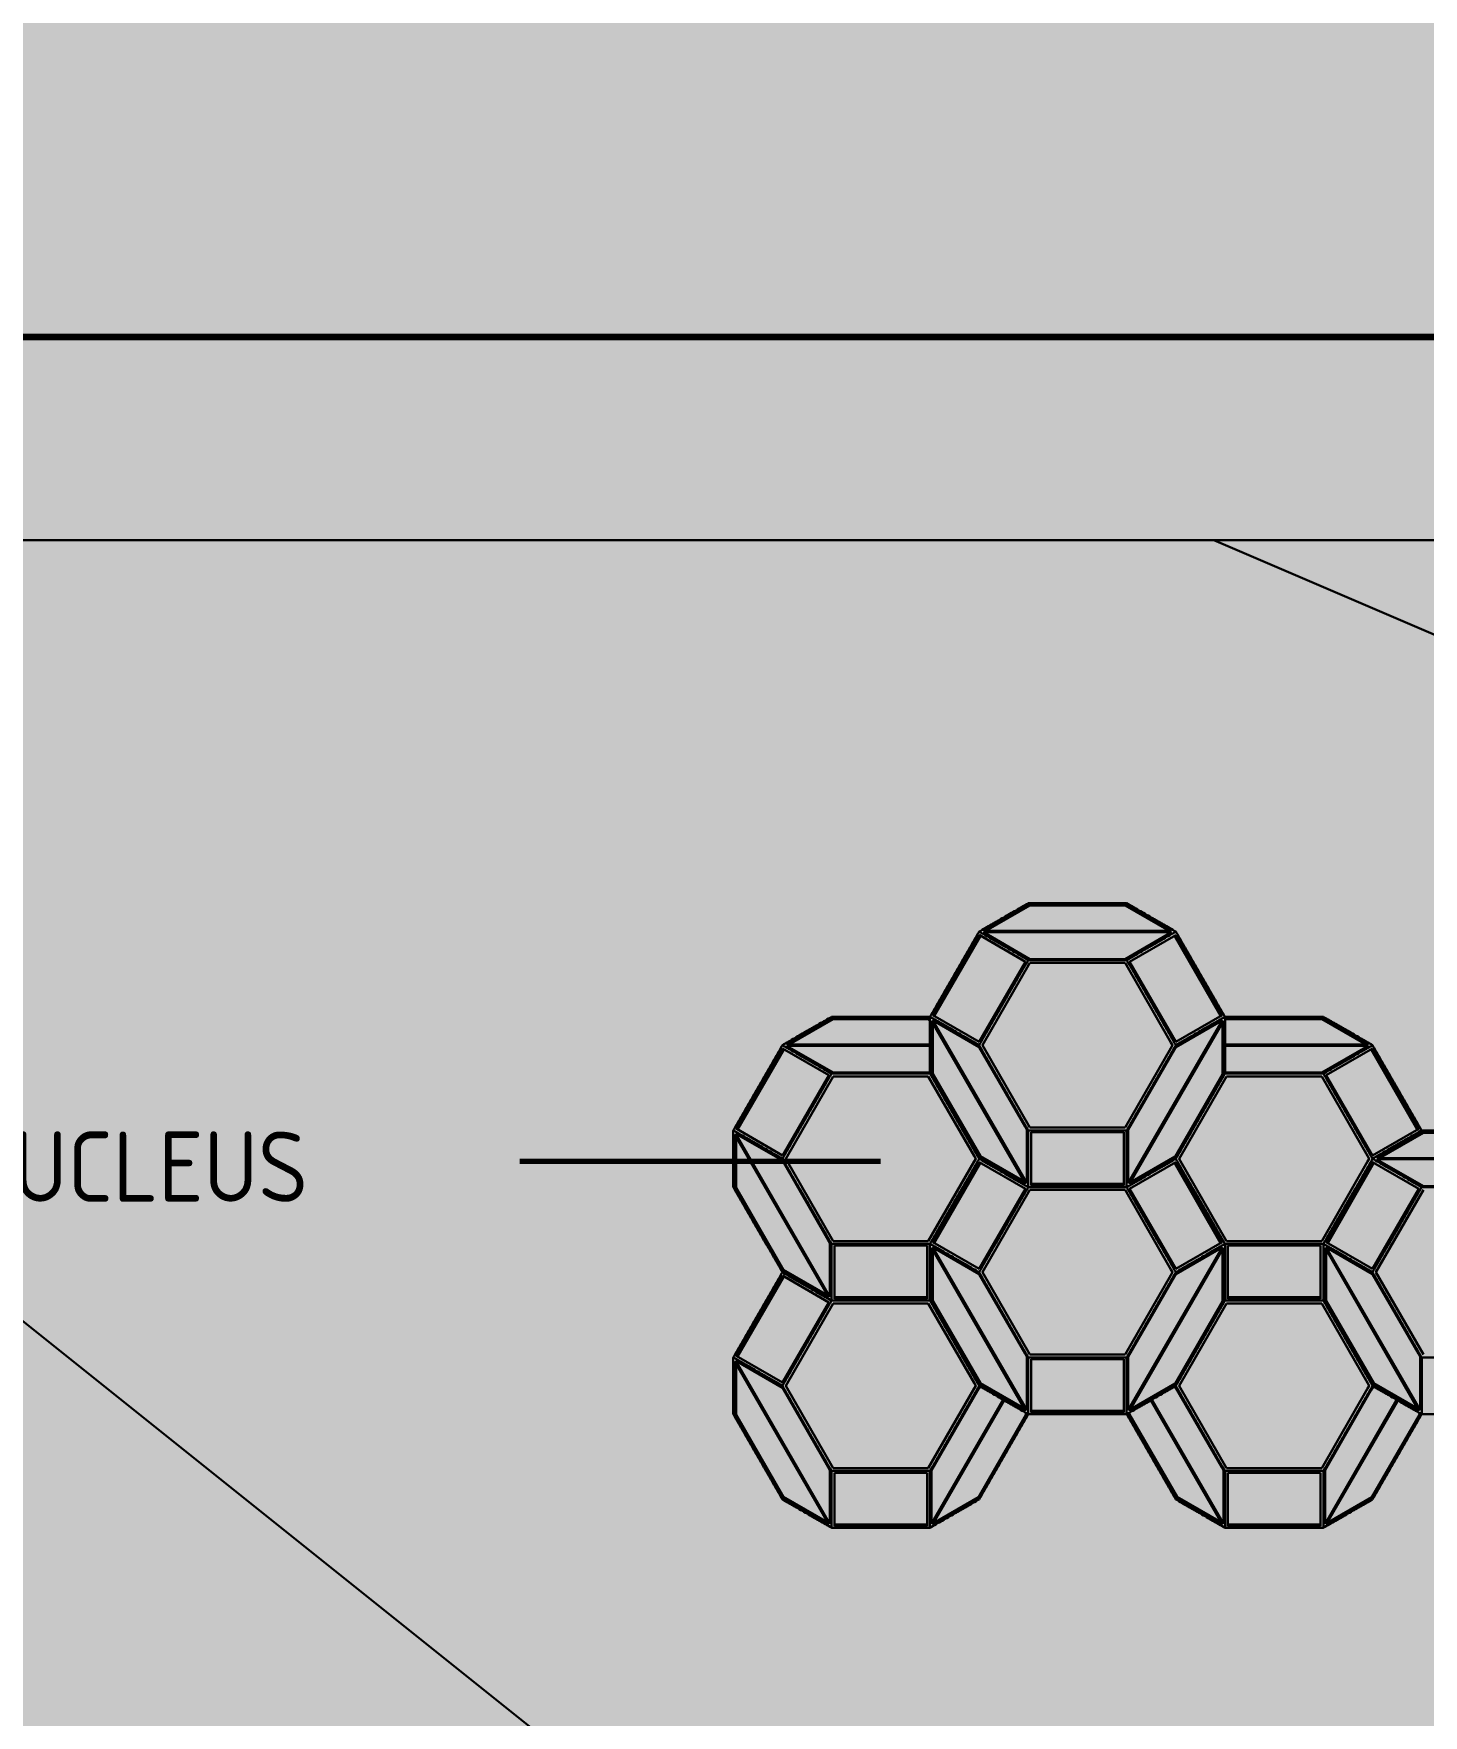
# Model space of a CAD drawing. Header units: millimetres. Extents: x 401 to 30661, y 2016 to 22119.
# Drawn here: x 15682 to 16375, y 14429 to 15267 of the extents above; entities that cross this region are included whole.
import ezdxf

# ---------------------------------------------------------------- set-up
doc = ezdxf.new("R2010")
doc.units = ezdxf.units.MM
for name, color, linetype, lineweight, true_color in [('2ND', 201, 'Continuous', 35, 0x39ffb0), ('4TH DETAILS', 125, 'Continuous', 15, 0x39ffb0), ('TEXTS', 210, 'Continuous', 25, 0xe0f9ff)]:
    doc.layers.add(name, color=color, linetype=linetype, lineweight=lineweight, true_color=true_color)
doc.layers.add('BACKGROUND', color=7, linetype='Continuous', true_color=0x000000)
for name, color, linetype, lineweight, true_color, transparency in [('GLOW-CYAN', 7, 'Continuous', 100, 0x7debff, 0.8), ('GLOW-EMERALD', 7, 'Continuous', 70, 0x39ffb0, 0.8), ('GLOW-EMERALD-2', 7, 'Continuous', 30, 0x39ffb0, 0.8)]:
    doc.layers.add(name, color=color, linetype=linetype, lineweight=lineweight, true_color=true_color, transparency=transparency)
doc.layers.add('LAYOUT', color=83, linetype='Continuous', lineweight=50, true_color=0x7debff, plot=False)
doc.styles.get("Standard").update_dxf_attribs({"font": 'arial.ttf'})

msp = doc.modelspace()

# ---------------------------------------------------------------- hatches: boundary and pattern name
at = {"layer": 'BACKGROUND'}
h = msp.add_hatch(color=256, dxfattribs=at)
h.dxf.hatch_style = 1
h.paths.add_polyline_path([(400.723, 2015.745), (30660.634, 2015.745), (30660.634, 22119.328), (400.723, 22119.328)])

# ---------------------------------------------------------------- linework, layer by layer
at = {"layer": '2ND'}
msp.add_line((16104.164, 14705.042), (15924.594, 14705.042), dxfattribs=at)
at = {"layer": '4TH DETAILS', "linetype": 'Continuous'}
for p, q in [((16155.503, 14819.949), (16178.64, 14833.307)), ((16178.64, 14832.6), (16156.728, 14819.949)), ((16178.64, 14832.6), (16178.64, 14833.307)), ((16178.64, 14833.307), (16180.27, 14833.307)), ((16226.001, 14832.6), (16178.64, 14832.6)), ((16180.27, 14833.307), (16226.001, 14833.307)), ((16226.001, 14832.6), (16226.001, 14833.307)), ((16226.001, 14833.307), (16248.867, 14820.105)), ((16247.914, 14819.949), (16226.001, 14832.6)), ((16130.292, 14778.049), (16153.331, 14817.954)), ((16154.048, 14817.54), (16131.009, 14777.635)), ((16153.331, 14817.954), (16176.37, 14804.653)), ((16155.775, 14819.165), (16155.466, 14819.343)), ((16249.175, 14819.343), (16155.466, 14819.343)), ((16155.503, 14819.949), (16249.138, 14819.949)), ((16178.64, 14805.963), (16155.775, 14819.165)), ((16249.175, 14819.343), (16226.001, 14805.963)), ((16228.249, 14804.64), (16251.288, 14817.942)), ((16248.867, 14820.105), (16249.138, 14819.949)), ((16273.611, 14777.622), (16250.571, 14817.528)), ((16251.288, 14817.942), (16251.311, 14817.903)), ((16251.311, 14817.903), (16274.328, 14778.036)), ((16176.37, 14804.653), (16153.331, 14764.747)), ((16154.96, 14763.067), (16178.641, 14804.082)), ((16224.372, 14805.963), (16178.64, 14805.963)), ((16178.641, 14804.082), (16180.27, 14804.082)), ((16180.27, 14804.082), (16226.001, 14804.082)), ((16226.001, 14805.963), (16224.372, 14805.963)), ((16226.001, 14804.082), (16248.867, 14764.478)), ((16251.288, 14764.734), (16228.249, 14804.64)), ((16057.524, 14763.38), (16080.661, 14776.738)), ((16080.661, 14776.031), (16058.748, 14763.38)), ((16080.661, 14776.031), (16080.661, 14776.738)), ((16080.661, 14776.738), (16082.29, 14776.738)), ((16128.022, 14776.031), (16080.661, 14776.031)), ((16082.29, 14776.738), (16128.022, 14776.738)), ((16128.022, 14776.031), (16128.022, 14776.738)), ((16128.022, 14776.738), (16128.836, 14776.268)), ((16128.836, 14775.561), (16128.022, 14776.031)), ((16129.651, 14748.454), (16129.651, 14775.171)), ((16176.468, 14694.08), (16129.651, 14775.171)), ((16130.131, 14775.52), (16130.465, 14775.328)), ((16130.131, 14775.52), (16177.011, 14694.321)), ((16130.263, 14748.808), (16130.263, 14774.11)), ((16153.331, 14764.747), (16130.292, 14778.049)), ((16130.465, 14775.328), (16153.331, 14762.126)), ((16227.63, 14694.347), (16274.488, 14775.508)), ((16274.991, 14775.171), (16228.173, 14694.08)), ((16274.328, 14778.036), (16251.311, 14764.747)), ((16251.311, 14762.126), (16274.488, 14775.508)), ((16274.623, 14748.666), (16274.623, 14774.534)), ((16274.991, 14775.171), (16274.991, 14774.857)), ((16274.991, 14774.857), (16274.991, 14748.454)), ((16275.805, 14776.268), (16276.62, 14776.738)), ((16276.62, 14776.031), (16275.805, 14775.561)), ((16276.62, 14776.031), (16276.62, 14776.738)), ((16276.62, 14776.738), (16278.249, 14776.738)), ((16323.981, 14776.031), (16276.62, 14776.031)), ((16278.249, 14776.738), (16323.981, 14776.738)), ((16323.981, 14776.031), (16323.981, 14776.738)), ((16323.981, 14776.738), (16346.846, 14763.537)), ((16345.893, 14763.38), (16323.981, 14776.031)), ((16057.795, 14762.596), (16057.487, 14762.774)), ((16128.836, 14762.774), (16057.487, 14762.774)), ((16057.524, 14763.38), (16128.836, 14763.38)), ((16080.661, 14749.395), (16057.795, 14762.596)), ((16153.331, 14762.126), (16176.197, 14722.521)), ((16178.641, 14722.051), (16154.96, 14763.067)), ((16248.867, 14764.478), (16249.681, 14763.067)), ((16249.681, 14763.067), (16248.867, 14761.656)), ((16250.496, 14760.715), (16251.311, 14762.126)), ((16251.311, 14764.747), (16251.288, 14764.734)), ((16275.805, 14763.38), (16347.118, 14763.38)), ((16347.155, 14762.774), (16275.805, 14762.774)), ((16347.155, 14762.774), (16323.981, 14749.395)), ((16346.846, 14763.537), (16347.118, 14763.38)), ((16032.312, 14721.48), (16055.351, 14761.386)), ((16056.069, 14760.972), (16033.029, 14721.066)), ((16055.351, 14761.386), (16078.391, 14748.084)), ((16248.867, 14761.656), (16226.001, 14722.051)), ((16227.63, 14721.11), (16250.496, 14760.715)), ((16326.228, 14748.071), (16349.268, 14761.373)), ((16371.59, 14721.054), (16348.551, 14760.959)), ((16349.268, 14761.373), (16349.29, 14761.334)), ((16349.29, 14761.334), (16372.307, 14721.468)), ((16078.391, 14748.084), (16055.351, 14708.179)), ((16056.981, 14706.498), (16080.661, 14747.513)), ((16126.392, 14749.395), (16080.661, 14749.395)), ((16080.661, 14747.513), (16082.29, 14747.513)), ((16082.29, 14747.513), (16128.021, 14747.513)), ((16128.022, 14749.395), (16126.392, 14749.395)), ((16128.021, 14747.513), (16150.887, 14707.909)), ((16128.836, 14749.865), (16128.022, 14749.395)), ((16130.263, 14748.808), (16129.651, 14748.454)), ((16153.331, 14707.439), (16129.651, 14748.454)), ((16153.943, 14707.792), (16130.263, 14748.808)), ((16250.943, 14707.651), (16274.623, 14748.666)), ((16274.991, 14748.454), (16252.125, 14708.849)), ((16252.94, 14706.498), (16276.62, 14747.513)), ((16274.623, 14748.666), (16274.991, 14748.454)), ((16276.62, 14749.395), (16275.805, 14749.865)), ((16322.352, 14749.395), (16276.62, 14749.395)), ((16276.62, 14747.513), (16278.249, 14747.513)), ((16278.249, 14747.513), (16323.981, 14747.513)), ((16323.981, 14749.395), (16322.352, 14749.395)), ((16323.981, 14747.513), (16346.846, 14707.909)), ((16349.268, 14708.166), (16326.228, 14748.071)), ((16055.351, 14708.179), (16032.312, 14721.48)), ((16176.197, 14722.521), (16177.011, 14721.11)), ((16177.011, 14721.11), (16177.011, 14720.17)), ((16177.011, 14720.17), (16177.011, 14694.321)), ((16180.27, 14722.051), (16178.641, 14722.051)), ((16226.001, 14722.051), (16180.27, 14722.051)), ((16227.63, 14694.707), (16227.63, 14721.11)), ((16372.307, 14721.468), (16349.29, 14708.179)), ((16351.462, 14706.812), (16374.6, 14720.17)), ((16374.6, 14719.463), (16374.6, 14720.17)), ((16374.6, 14720.17), (16376.229, 14720.17)), ((16031.671, 14691.886), (16031.671, 14718.602)), ((16078.489, 14637.512), (16031.671, 14718.602)), ((16032.151, 14718.952), (16032.486, 14718.759)), ((16032.151, 14718.952), (16079.032, 14637.753)), ((16032.283, 14692.239), (16032.283, 14717.542)), ((16032.486, 14718.759), (16055.351, 14705.557)), ((16179.281, 14719.8), (16225.36, 14719.8)), ((16179.281, 14693.196), (16179.281, 14719.8)), ((16225.36, 14719.8), (16225.36, 14693.196)), ((16374.6, 14719.463), (16352.687, 14706.812)), ((16421.96, 14719.463), (16374.6, 14719.463)), ((16055.351, 14705.557), (16078.217, 14665.953)), ((16080.661, 14665.483), (16056.981, 14706.498)), ((16150.887, 14705.087), (16128.021, 14665.483)), ((16130.292, 14664.912), (16153.331, 14704.817)), ((16154.048, 14704.403), (16131.009, 14664.498)), ((16150.887, 14707.909), (16151.702, 14706.498)), ((16151.702, 14706.498), (16150.887, 14705.087)), ((16153.943, 14707.792), (16153.331, 14707.439)), ((16154.146, 14706.968), (16153.331, 14707.439)), ((16153.331, 14704.817), (16176.37, 14691.516)), ((16175.856, 14695.141), (16153.943, 14707.792)), ((16176.468, 14694.08), (16154.146, 14706.968)), ((16251.311, 14707.439), (16228.173, 14694.08)), ((16228.249, 14691.503), (16251.288, 14704.805)), ((16228.541, 14694.717), (16250.943, 14707.651)), ((16273.611, 14664.485), (16250.571, 14704.39)), ((16250.943, 14707.651), (16251.311, 14707.439)), ((16251.288, 14704.805), (16251.311, 14704.766)), ((16252.125, 14708.849), (16251.311, 14707.439)), ((16251.311, 14704.766), (16274.328, 14664.899)), ((16276.62, 14665.483), (16252.94, 14706.498)), ((16346.846, 14705.087), (16323.981, 14665.483)), ((16326.251, 14664.912), (16349.29, 14704.817)), ((16350.007, 14704.403), (16326.968, 14664.498)), ((16346.846, 14707.909), (16347.661, 14706.498)), ((16347.661, 14706.498), (16346.846, 14705.087)), ((16349.29, 14708.179), (16349.268, 14708.166)), ((16349.29, 14704.817), (16372.33, 14691.516)), ((16351.734, 14706.028), (16351.426, 14706.206)), ((16445.134, 14706.206), (16351.426, 14706.206)), ((16351.462, 14706.812), (16445.098, 14706.812)), ((16374.6, 14692.826), (16351.734, 14706.028)), ((16032.283, 14692.239), (16031.671, 14691.886)), ((16055.351, 14650.87), (16031.671, 14691.886)), ((16055.964, 14651.224), (16032.283, 14692.239)), ((16176.37, 14691.516), (16153.331, 14651.61)), ((16154.96, 14649.929), (16178.641, 14690.945)), ((16178.641, 14690.945), (16180.27, 14690.945)), ((16179.281, 14694.024), (16225.36, 14694.024)), ((16225.36, 14693.196), (16179.281, 14693.196)), ((16180.27, 14690.945), (16226.001, 14690.945)), ((16226.001, 14690.945), (16248.867, 14651.34)), ((16227.63, 14694.347), (16227.63, 14694.707)), ((16251.288, 14651.597), (16228.249, 14691.503)), ((16372.33, 14691.516), (16349.29, 14651.61)), ((16350.919, 14649.929), (16374.6, 14690.945)), ((16420.331, 14692.826), (16374.6, 14692.826)), ((16078.217, 14665.953), (16079.032, 14664.542)), ((16079.032, 14664.542), (16079.032, 14663.601)), ((16079.032, 14663.601), (16079.032, 14637.753)), ((16082.29, 14665.483), (16080.661, 14665.483)), ((16081.302, 14663.231), (16127.381, 14663.231)), ((16081.302, 14636.628), (16081.302, 14663.231)), ((16128.021, 14665.483), (16082.29, 14665.483)), ((16127.381, 14663.231), (16127.381, 14636.628)), ((16129.651, 14635.317), (16129.651, 14662.034)), ((16176.468, 14580.943), (16129.651, 14662.034)), ((16130.131, 14662.383), (16130.465, 14662.19)), ((16130.131, 14662.383), (16177.011, 14581.184)), ((16153.331, 14651.61), (16130.292, 14664.912)), ((16130.465, 14662.19), (16153.331, 14648.989)), ((16227.63, 14581.21), (16274.488, 14662.371)), ((16274.991, 14662.034), (16228.173, 14580.943)), ((16274.328, 14664.899), (16251.311, 14651.61)), ((16251.311, 14648.989), (16274.488, 14662.371)), ((16274.991, 14662.034), (16274.991, 14661.72)), ((16274.991, 14661.72), (16274.991, 14635.317)), ((16278.249, 14665.483), (16276.62, 14665.483)), ((16277.261, 14663.231), (16323.34, 14663.231)), ((16277.261, 14636.628), (16277.261, 14663.231)), ((16323.981, 14665.483), (16278.249, 14665.483)), ((16323.34, 14663.231), (16323.34, 14636.628)), ((16325.61, 14635.317), (16325.61, 14662.034)), ((16372.427, 14580.943), (16325.61, 14662.034)), ((16326.09, 14662.383), (16326.424, 14662.19)), ((16326.09, 14662.383), (16372.97, 14581.184)), ((16349.29, 14651.61), (16326.251, 14664.912)), ((16326.424, 14662.19), (16349.29, 14648.989)), ((16130.263, 14635.671), (16130.263, 14660.973)), ((16274.623, 14635.529), (16274.623, 14661.397)), ((16326.222, 14635.671), (16326.222, 14660.973)), ((16032.312, 14608.343), (16055.351, 14648.249)), ((16056.069, 14647.835), (16033.029, 14607.929)), ((16055.964, 14651.224), (16055.351, 14650.87)), ((16056.166, 14650.4), (16055.351, 14650.87)), ((16055.351, 14648.249), (16078.391, 14634.947)), ((16077.876, 14638.572), (16055.964, 14651.224)), ((16078.489, 14637.512), (16056.166, 14650.4)), ((16153.331, 14648.989), (16176.197, 14609.384)), ((16178.641, 14608.914), (16154.96, 14649.929)), ((16248.867, 14648.518), (16226.001, 14608.914)), ((16227.63, 14607.973), (16250.496, 14647.578)), ((16248.867, 14651.34), (16249.681, 14649.929)), ((16249.681, 14649.929), (16248.867, 14648.518)), ((16250.496, 14647.578), (16251.311, 14648.989)), ((16251.311, 14651.61), (16251.288, 14651.597)), ((16349.29, 14648.989), (16372.156, 14609.384)), ((16374.6, 14608.914), (16350.919, 14649.929)), ((16081.302, 14637.456), (16127.381, 14637.456)), ((16127.381, 14636.628), (16081.302, 14636.628)), ((16277.261, 14637.456), (16323.34, 14637.456)), ((16323.34, 14636.628), (16277.261, 14636.628)), ((16078.391, 14634.947), (16055.351, 14595.042)), ((16056.981, 14593.361), (16080.661, 14634.376)), ((16080.661, 14634.376), (16082.29, 14634.376)), ((16082.29, 14634.376), (16128.021, 14634.376)), ((16128.021, 14634.376), (16150.887, 14594.772)), ((16130.263, 14635.671), (16129.651, 14635.317)), ((16153.331, 14594.301), (16129.651, 14635.317)), ((16153.943, 14594.655), (16130.263, 14635.671)), ((16250.943, 14594.514), (16274.623, 14635.529)), ((16274.991, 14635.317), (16252.125, 14595.712)), ((16252.94, 14593.361), (16276.62, 14634.376)), ((16274.623, 14635.529), (16274.991, 14635.317)), ((16276.62, 14634.376), (16278.249, 14634.376)), ((16278.249, 14634.376), (16323.981, 14634.376)), ((16323.981, 14634.376), (16346.846, 14594.772)), ((16326.222, 14635.671), (16325.61, 14635.317)), ((16349.29, 14594.301), (16325.61, 14635.317)), ((16349.903, 14594.655), (16326.222, 14635.671)), ((16031.671, 14578.748), (16031.671, 14605.465)), ((16078.489, 14524.375), (16031.671, 14605.465)), ((16032.151, 14605.815), (16032.486, 14605.622)), ((16032.151, 14605.815), (16079.032, 14524.616)), ((16032.283, 14579.102), (16032.283, 14604.404)), ((16055.351, 14595.042), (16032.312, 14608.343)), ((16032.486, 14605.622), (16055.351, 14592.42)), ((16176.197, 14609.384), (16177.011, 14607.973)), ((16177.011, 14607.973), (16177.011, 14607.033)), ((16177.011, 14607.033), (16177.011, 14581.184)), ((16180.27, 14608.914), (16178.641, 14608.914)), ((16179.281, 14606.663), (16225.36, 14606.663)), ((16179.281, 14580.059), (16179.281, 14606.663)), ((16226.001, 14608.914), (16180.27, 14608.914)), ((16225.36, 14606.663), (16225.36, 14580.059)), ((16227.63, 14581.57), (16227.63, 14607.973)), ((16372.156, 14609.384), (16372.97, 14607.973)), ((16372.97, 14607.973), (16372.97, 14607.033)), ((16372.97, 14607.033), (16372.97, 14581.184)), ((16150.887, 14594.772), (16151.702, 14593.361)), ((16153.943, 14594.655), (16153.331, 14594.301)), ((16175.856, 14582.004), (16153.943, 14594.655)), ((16228.541, 14581.58), (16250.943, 14594.514)), ((16250.943, 14594.514), (16251.311, 14594.301)), ((16252.125, 14595.712), (16251.311, 14594.301)), ((16346.846, 14594.772), (16347.661, 14593.361)), ((16349.903, 14594.655), (16349.29, 14594.301)), ((16371.815, 14582.004), (16349.903, 14594.655)), ((16055.351, 14592.42), (16078.217, 14552.816)), ((16080.661, 14552.346), (16056.981, 14593.361)), ((16150.887, 14591.95), (16128.021, 14552.346)), ((16129.651, 14551.405), (16152.516, 14591.009)), ((16129.651, 14524.642), (16165.327, 14586.435)), ((16165.85, 14586.133), (16130.194, 14524.375)), ((16151.702, 14593.361), (16150.887, 14591.95)), ((16152.516, 14591.009), (16153.331, 14592.42)), ((16154.146, 14593.831), (16153.331, 14594.301)), ((16153.331, 14592.42), (16154.146, 14592.891)), ((16176.468, 14580.943), (16154.146, 14593.831)), ((16251.311, 14594.301), (16228.173, 14580.943)), ((16274.448, 14524.375), (16238.792, 14586.133)), ((16239.303, 14586.429), (16274.991, 14524.616)), ((16250.496, 14592.891), (16251.311, 14592.42)), ((16251.311, 14592.42), (16274.176, 14552.816)), ((16276.62, 14552.346), (16252.94, 14593.361)), ((16346.846, 14591.95), (16323.981, 14552.346)), ((16325.61, 14551.405), (16348.476, 14591.009)), ((16325.61, 14524.642), (16361.286, 14586.435)), ((16361.809, 14586.133), (16326.153, 14524.375)), ((16347.661, 14593.361), (16346.846, 14591.95)), ((16348.476, 14591.009), (16349.29, 14592.42)), ((16350.105, 14593.831), (16349.29, 14594.301)), ((16349.29, 14592.42), (16350.105, 14592.891)), ((16372.427, 14580.943), (16350.105, 14593.831)), ((16032.283, 14579.102), (16031.671, 14578.748)), ((16055.351, 14537.733), (16031.671, 14578.748)), ((16055.964, 14538.086), (16032.283, 14579.102)), ((16152.964, 14537.945), (16176.644, 14578.961)), ((16177.011, 14578.748), (16154.146, 14539.144)), ((16176.644, 14578.961), (16176.644, 14579.901)), ((16176.644, 14578.961), (16177.011, 14578.748)), ((16177.011, 14579.689), (16177.011, 14578.748)), ((16179.281, 14580.887), (16225.36, 14580.887)), ((16225.36, 14580.059), (16179.281, 14580.059)), ((16227.63, 14581.21), (16227.63, 14581.57)), ((16227.63, 14578.748), (16227.63, 14579.689)), ((16228.243, 14579.102), (16227.63, 14578.748)), ((16251.311, 14537.733), (16227.63, 14578.748)), ((16228.243, 14579.102), (16228.243, 14580.043)), ((16251.923, 14538.086), (16228.243, 14579.102)), ((16348.923, 14537.945), (16372.603, 14578.961)), ((16372.97, 14578.748), (16350.105, 14539.144)), ((16372.603, 14578.961), (16372.603, 14579.901)), ((16372.603, 14578.961), (16372.97, 14578.748)), ((16372.97, 14579.689), (16372.97, 14578.748)), ((16078.217, 14552.816), (16079.032, 14551.405)), ((16274.176, 14552.816), (16274.991, 14551.405)), ((16079.032, 14551.405), (16079.032, 14550.464)), ((16079.032, 14550.464), (16079.032, 14524.616)), ((16082.29, 14552.346), (16080.661, 14552.346)), ((16081.302, 14550.094), (16127.381, 14550.094)), ((16081.302, 14523.491), (16081.302, 14550.094)), ((16128.021, 14552.346), (16082.29, 14552.346)), ((16127.381, 14550.094), (16127.381, 14523.491)), ((16129.651, 14525.002), (16129.651, 14551.405)), ((16274.991, 14551.405), (16274.991, 14550.464)), ((16274.991, 14550.464), (16274.991, 14524.616)), ((16278.249, 14552.346), (16276.62, 14552.346)), ((16277.261, 14550.094), (16323.34, 14550.094)), ((16277.261, 14523.491), (16277.261, 14550.094)), ((16323.981, 14552.346), (16278.249, 14552.346)), ((16323.34, 14550.094), (16323.34, 14523.491)), ((16325.61, 14525.002), (16325.61, 14551.405)), ((16055.964, 14538.086), (16055.351, 14537.733)), ((16056.166, 14537.263), (16055.351, 14537.733)), ((16077.876, 14525.435), (16055.964, 14538.086)), ((16078.489, 14524.375), (16056.166, 14537.263)), ((16153.331, 14537.733), (16130.194, 14524.375)), ((16130.561, 14525.011), (16152.964, 14537.945)), ((16152.964, 14537.945), (16153.331, 14537.733)), ((16154.146, 14539.144), (16153.331, 14537.733)), ((16251.923, 14538.086), (16251.311, 14537.733)), ((16252.125, 14537.263), (16251.311, 14537.733)), ((16273.835, 14525.435), (16251.923, 14538.086)), ((16274.448, 14524.375), (16252.125, 14537.263)), ((16349.29, 14537.733), (16326.153, 14524.375)), ((16326.52, 14525.011), (16348.923, 14537.945)), ((16348.923, 14537.945), (16349.29, 14537.733)), ((16350.105, 14539.144), (16349.29, 14537.733)), ((16081.302, 14524.319), (16127.381, 14524.319)), ((16127.381, 14523.491), (16081.302, 14523.491)), ((16129.651, 14524.642), (16129.651, 14525.002)), ((16277.261, 14524.319), (16323.34, 14524.319)), ((16323.34, 14523.491), (16277.261, 14523.491)), ((16325.61, 14524.642), (16325.61, 14525.002))]:
    msp.add_line(p, q, dxfattribs=at)
at = {"layer": '4TH DETAILS'}
msp.add_lwpolyline([(9649.126, 6214.575), (18449.126, 6214.575), (18449.126, 15014.575), (9649.126, 15014.575)], close=True, dxfattribs=at)
for points in [[(15008.675, 15014.575), (15320.46, 14910.647), (16512.728, 13956.832), (17228.088, 13479.925), (17228.088, 12764.564), (17228.088, 11095.389), (16989.635, 10380.028), (17138.044, 9489.575)], [(16270.229, 15014.575), (16512.728, 14910.647), (16751.181, 14910.647), (17943.449, 13956.832), (18181.903, 12764.564), (18181.903, 12049.203), (17704.996, 10380.028), (17704.996, 9489.575)]]:
    msp.add_lwpolyline(points, dxfattribs=at)
at = {"layer": '4TH DETAILS', "linetype": 'Continuous'}
for points in [[(16153.331, 14819.635), (16177.826, 14833.777)], [(16226.816, 14833.777), (16177.826, 14833.777)], [(16226.816, 14833.777), (16251.311, 14819.635)], [(16128.836, 14777.209), (16153.331, 14819.635)], [(16177.826, 14805.493), (16153.331, 14819.635)], [(16226.816, 14805.493), (16251.311, 14819.635)], [(16275.805, 14777.209), (16251.311, 14819.635)], [(16153.331, 14763.067), (16177.826, 14805.493)], [(16177.826, 14805.493), (16226.816, 14805.493)], [(16251.311, 14763.067), (16226.816, 14805.493)], [(16055.351, 14763.067), (16079.846, 14777.209)], [(16128.836, 14777.209), (16079.846, 14777.209)], [(16128.836, 14748.924), (16128.836, 14777.209)], [(16153.331, 14763.067), (16128.836, 14777.209)], [(16251.311, 14763.067), (16275.805, 14777.209)], [(16324.795, 14777.209), (16275.805, 14777.209)], [(16275.805, 14748.924), (16275.805, 14777.209)], [(16324.795, 14777.209), (16349.29, 14763.067)], [(16030.856, 14720.64), (16055.351, 14763.067)], [(16079.846, 14748.924), (16055.351, 14763.067)], [(16177.826, 14720.64), (16153.331, 14763.067)], [(16226.816, 14720.64), (16251.311, 14763.067)], [(16324.795, 14748.924), (16349.29, 14763.067)], [(16373.785, 14720.64), (16349.29, 14763.067)], [(16055.351, 14706.498), (16079.846, 14748.924)], [(16079.846, 14748.924), (16128.836, 14748.924)], [(16153.331, 14706.498), (16128.836, 14748.924)], [(16128.836, 14748.924), (16153.331, 14706.498)], [(16251.311, 14706.498), (16275.805, 14748.924)], [(16275.805, 14748.924), (16251.311, 14706.498)], [(16275.805, 14748.924), (16324.795, 14748.924)], [(16349.29, 14706.498), (16324.795, 14748.924)], [(16030.856, 14692.356), (16030.856, 14720.64)], [(16055.351, 14706.498), (16030.856, 14720.64)], [(16177.826, 14720.64), (16226.816, 14720.64)], [(16177.826, 14720.64), (16177.826, 14692.356)], [(16226.816, 14720.64), (16226.816, 14692.356)], [(16349.29, 14706.498), (16373.785, 14720.64)], [(16349.29, 14706.498), (16373.785, 14720.64)], [(16422.775, 14720.64), (16373.785, 14720.64)], [(16079.846, 14664.072), (16055.351, 14706.498)], [(16128.836, 14664.072), (16153.331, 14706.498)], [(16128.836, 14664.072), (16153.331, 14706.498)], [(16177.826, 14692.356), (16153.331, 14706.498)], [(16153.331, 14706.498), (16177.826, 14692.356)], [(16226.816, 14692.356), (16251.311, 14706.498)], [(16226.816, 14692.356), (16251.311, 14706.498)], [(16275.805, 14664.072), (16251.311, 14706.498)], [(16275.805, 14664.072), (16251.311, 14706.498)], [(16324.795, 14664.072), (16349.29, 14706.498)], [(16324.795, 14664.072), (16349.29, 14706.498)], [(16373.785, 14692.356), (16349.29, 14706.498)], [(16030.856, 14692.356), (16055.351, 14649.929)], [(16153.331, 14649.929), (16177.826, 14692.356)], [(16177.826, 14692.356), (16226.816, 14692.356)], [(16177.826, 14692.356), (16226.816, 14692.356)], [(16251.311, 14649.929), (16226.816, 14692.356)], [(16349.29, 14649.929), (16373.785, 14692.356)], [(16373.785, 14692.356), (16422.775, 14692.356)], [(16079.846, 14664.072), (16128.836, 14664.072)], [(16079.846, 14664.072), (16079.846, 14635.787)], [(16128.836, 14635.787), (16128.836, 14664.072)], [(16153.331, 14649.929), (16128.836, 14664.072)], [(16128.836, 14664.072), (16128.836, 14635.787)], [(16251.311, 14649.929), (16275.805, 14664.072)], [(16275.805, 14635.787), (16275.805, 14664.072)], [(16275.805, 14664.072), (16324.795, 14664.072)], [(16275.805, 14664.072), (16275.805, 14635.787)], [(16324.795, 14635.787), (16324.795, 14664.072)], [(16349.29, 14649.929), (16324.795, 14664.072)], [(16324.795, 14664.072), (16324.795, 14635.787)], [(16030.856, 14607.503), (16055.351, 14649.929)], [(16079.846, 14635.787), (16055.351, 14649.929)], [(16055.351, 14649.929), (16079.846, 14635.787)], [(16177.826, 14607.503), (16153.331, 14649.929)], [(16226.816, 14607.503), (16251.311, 14649.929)], [(16373.785, 14607.503), (16349.29, 14649.929)], [(16055.351, 14593.361), (16079.846, 14635.787)], [(16079.846, 14635.787), (16128.836, 14635.787)], [(16079.846, 14635.787), (16128.836, 14635.787)], [(16128.836, 14635.787), (16153.331, 14593.361)], [(16153.331, 14593.361), (16128.836, 14635.787)], [(16251.311, 14593.361), (16275.805, 14635.787)], [(16275.805, 14635.787), (16251.311, 14593.361)], [(16275.805, 14635.787), (16324.795, 14635.787)], [(16275.805, 14635.787), (16324.795, 14635.787)], [(16324.795, 14635.787), (16349.29, 14593.361)], [(16349.29, 14593.361), (16324.795, 14635.787)], [(16030.856, 14579.219), (16030.856, 14607.503)], [(16055.351, 14593.361), (16030.856, 14607.503)], [(16177.826, 14607.503), (16226.816, 14607.503)], [(16177.826, 14607.503), (16177.826, 14579.219)], [(16226.816, 14607.503), (16226.816, 14579.219)], [(16373.785, 14607.503), (16422.775, 14607.503)], [(16373.785, 14607.503), (16373.785, 14579.219)], [(16079.846, 14550.935), (16055.351, 14593.361)], [(16128.836, 14550.935), (16153.331, 14593.361)], [(16153.331, 14593.361), (16177.826, 14579.219)], [(16226.816, 14579.219), (16251.311, 14593.361)], [(16275.805, 14550.935), (16251.311, 14593.361)], [(16324.795, 14550.935), (16349.29, 14593.361)], [(16349.29, 14593.361), (16373.785, 14579.219)], [(16030.856, 14579.219), (16055.351, 14536.792)], [(16177.826, 14579.219), (16153.331, 14536.792)], [(16177.826, 14579.219), (16226.816, 14579.219)], [(16226.816, 14579.219), (16251.311, 14536.792)], [(16373.785, 14579.219), (16349.29, 14536.792)], [(16373.785, 14579.219), (16422.775, 14579.219)], [(16079.846, 14550.935), (16128.836, 14550.935)], [(16079.846, 14550.935), (16079.846, 14522.65)], [(16128.836, 14550.935), (16128.836, 14522.65)], [(16275.805, 14550.935), (16324.795, 14550.935)], [(16275.805, 14550.935), (16275.805, 14522.65)], [(16324.795, 14550.935), (16324.795, 14522.65)], [(16055.351, 14536.792), (16079.846, 14522.65)], [(16128.836, 14522.65), (16153.331, 14536.792)], [(16251.311, 14536.792), (16275.805, 14522.65)], [(16324.795, 14522.65), (16349.29, 14536.792)], [(16079.846, 14522.65), (16128.836, 14522.65)], [(16275.805, 14522.65), (16324.795, 14522.65)]]:
    msp.add_open_spline(points, degree=1, dxfattribs=at)
at = {"layer": 'GLOW-CYAN'}
msp.add_lwpolyline([(18550.723, 15115.853), (9550.723, 15115.853), (9550.723, 6115.853), (18550.723, 6115.853)], close=True, dxfattribs=at)
at = {"layer": 'GLOW-EMERALD'}
msp.add_line((16104.164, 14705.042), (15924.594, 14705.042), dxfattribs=at)
at = {"layer": 'GLOW-EMERALD-2', "linetype": 'Continuous'}
for p, q in [((16155.503, 14819.949), (16178.64, 14833.307)), ((16178.64, 14832.6), (16156.728, 14819.949)), ((16178.64, 14832.6), (16178.64, 14833.307)), ((16178.64, 14833.307), (16180.27, 14833.307)), ((16226.001, 14832.6), (16178.64, 14832.6)), ((16180.27, 14833.307), (16226.001, 14833.307)), ((16226.001, 14832.6), (16226.001, 14833.307)), ((16226.001, 14833.307), (16248.867, 14820.105)), ((16247.914, 14819.949), (16226.001, 14832.6)), ((16130.292, 14778.049), (16153.331, 14817.954)), ((16154.048, 14817.54), (16131.009, 14777.635)), ((16153.331, 14817.954), (16176.37, 14804.653)), ((16155.775, 14819.165), (16155.466, 14819.343)), ((16249.175, 14819.343), (16155.466, 14819.343)), ((16155.503, 14819.949), (16249.138, 14819.949)), ((16178.64, 14805.963), (16155.775, 14819.165)), ((16249.175, 14819.343), (16226.001, 14805.963)), ((16228.249, 14804.64), (16251.288, 14817.942)), ((16248.867, 14820.105), (16249.138, 14819.949)), ((16273.611, 14777.622), (16250.571, 14817.528)), ((16251.288, 14817.942), (16251.311, 14817.903)), ((16251.311, 14817.903), (16274.328, 14778.036)), ((16176.37, 14804.653), (16153.331, 14764.747)), ((16154.96, 14763.067), (16178.641, 14804.082)), ((16224.372, 14805.963), (16178.64, 14805.963)), ((16178.641, 14804.082), (16180.27, 14804.082)), ((16180.27, 14804.082), (16226.001, 14804.082)), ((16226.001, 14805.963), (16224.372, 14805.963)), ((16226.001, 14804.082), (16248.867, 14764.478)), ((16251.288, 14764.734), (16228.249, 14804.64)), ((16057.524, 14763.38), (16080.661, 14776.738)), ((16080.661, 14776.031), (16058.748, 14763.38)), ((16080.661, 14776.031), (16080.661, 14776.738)), ((16080.661, 14776.738), (16082.29, 14776.738)), ((16128.022, 14776.031), (16080.661, 14776.031)), ((16082.29, 14776.738), (16128.022, 14776.738)), ((16128.022, 14776.031), (16128.022, 14776.738)), ((16128.022, 14776.738), (16128.836, 14776.268)), ((16128.836, 14775.561), (16128.022, 14776.031)), ((16129.651, 14748.454), (16129.651, 14775.171)), ((16176.468, 14694.08), (16129.651, 14775.171)), ((16130.131, 14775.52), (16130.465, 14775.328)), ((16130.131, 14775.52), (16177.011, 14694.321)), ((16130.263, 14748.808), (16130.263, 14774.11)), ((16153.331, 14764.747), (16130.292, 14778.049)), ((16130.465, 14775.328), (16153.331, 14762.126)), ((16227.63, 14694.347), (16274.488, 14775.508)), ((16274.991, 14775.171), (16228.173, 14694.08)), ((16274.328, 14778.036), (16251.311, 14764.747)), ((16251.311, 14762.126), (16274.488, 14775.508)), ((16274.623, 14748.666), (16274.623, 14774.534)), ((16274.991, 14775.171), (16274.991, 14774.857)), ((16274.991, 14774.857), (16274.991, 14748.454)), ((16275.805, 14776.268), (16276.62, 14776.738)), ((16276.62, 14776.031), (16275.805, 14775.561)), ((16276.62, 14776.031), (16276.62, 14776.738)), ((16276.62, 14776.738), (16278.249, 14776.738)), ((16323.981, 14776.031), (16276.62, 14776.031)), ((16278.249, 14776.738), (16323.981, 14776.738)), ((16323.981, 14776.031), (16323.981, 14776.738)), ((16323.981, 14776.738), (16346.846, 14763.537)), ((16345.893, 14763.38), (16323.981, 14776.031)), ((16057.795, 14762.596), (16057.487, 14762.774)), ((16128.836, 14762.774), (16057.487, 14762.774)), ((16057.524, 14763.38), (16128.836, 14763.38)), ((16080.661, 14749.395), (16057.795, 14762.596)), ((16153.331, 14762.126), (16176.197, 14722.521)), ((16178.641, 14722.051), (16154.96, 14763.067)), ((16248.867, 14764.478), (16249.681, 14763.067)), ((16249.681, 14763.067), (16248.867, 14761.656)), ((16250.496, 14760.715), (16251.311, 14762.126)), ((16251.311, 14764.747), (16251.288, 14764.734)), ((16275.805, 14763.38), (16347.118, 14763.38)), ((16347.155, 14762.774), (16275.805, 14762.774)), ((16347.155, 14762.774), (16323.981, 14749.395)), ((16346.846, 14763.537), (16347.118, 14763.38)), ((16032.312, 14721.48), (16055.351, 14761.386)), ((16056.069, 14760.972), (16033.029, 14721.066)), ((16055.351, 14761.386), (16078.391, 14748.084)), ((16248.867, 14761.656), (16226.001, 14722.051)), ((16227.63, 14721.11), (16250.496, 14760.715)), ((16326.228, 14748.071), (16349.268, 14761.373)), ((16371.59, 14721.054), (16348.551, 14760.959)), ((16349.268, 14761.373), (16349.29, 14761.334)), ((16349.29, 14761.334), (16372.307, 14721.468)), ((16078.391, 14748.084), (16055.351, 14708.179)), ((16056.981, 14706.498), (16080.661, 14747.513)), ((16126.392, 14749.395), (16080.661, 14749.395)), ((16080.661, 14747.513), (16082.29, 14747.513)), ((16082.29, 14747.513), (16128.021, 14747.513)), ((16128.022, 14749.395), (16126.392, 14749.395)), ((16128.021, 14747.513), (16150.887, 14707.909)), ((16128.836, 14749.865), (16128.022, 14749.395)), ((16130.263, 14748.808), (16129.651, 14748.454)), ((16153.331, 14707.439), (16129.651, 14748.454)), ((16153.943, 14707.792), (16130.263, 14748.808)), ((16250.943, 14707.651), (16274.623, 14748.666)), ((16274.991, 14748.454), (16252.125, 14708.849)), ((16252.94, 14706.498), (16276.62, 14747.513)), ((16274.623, 14748.666), (16274.991, 14748.454)), ((16276.62, 14749.395), (16275.805, 14749.865)), ((16322.352, 14749.395), (16276.62, 14749.395)), ((16276.62, 14747.513), (16278.249, 14747.513)), ((16278.249, 14747.513), (16323.981, 14747.513)), ((16323.981, 14749.395), (16322.352, 14749.395)), ((16323.981, 14747.513), (16346.846, 14707.909)), ((16349.268, 14708.166), (16326.228, 14748.071)), ((16055.351, 14708.179), (16032.312, 14721.48)), ((16176.197, 14722.521), (16177.011, 14721.11)), ((16177.011, 14721.11), (16177.011, 14720.17)), ((16177.011, 14720.17), (16177.011, 14694.321)), ((16180.27, 14722.051), (16178.641, 14722.051)), ((16226.001, 14722.051), (16180.27, 14722.051)), ((16227.63, 14694.707), (16227.63, 14721.11)), ((16372.307, 14721.468), (16349.29, 14708.179)), ((16351.462, 14706.812), (16374.6, 14720.17)), ((16374.6, 14719.463), (16374.6, 14720.17)), ((16374.6, 14720.17), (16376.229, 14720.17)), ((16031.671, 14691.886), (16031.671, 14718.602)), ((16078.489, 14637.512), (16031.671, 14718.602)), ((16032.151, 14718.952), (16032.486, 14718.759)), ((16032.151, 14718.952), (16079.032, 14637.753)), ((16032.283, 14692.239), (16032.283, 14717.542)), ((16032.486, 14718.759), (16055.351, 14705.557)), ((16179.281, 14719.8), (16225.36, 14719.8)), ((16179.281, 14693.196), (16179.281, 14719.8)), ((16225.36, 14719.8), (16225.36, 14693.196)), ((16374.6, 14719.463), (16352.687, 14706.812)), ((16421.96, 14719.463), (16374.6, 14719.463)), ((16055.351, 14705.557), (16078.217, 14665.953)), ((16080.661, 14665.483), (16056.981, 14706.498)), ((16150.887, 14705.087), (16128.021, 14665.483)), ((16130.292, 14664.912), (16153.331, 14704.817)), ((16154.048, 14704.403), (16131.009, 14664.498)), ((16150.887, 14707.909), (16151.702, 14706.498)), ((16151.702, 14706.498), (16150.887, 14705.087)), ((16153.943, 14707.792), (16153.331, 14707.439)), ((16154.146, 14706.968), (16153.331, 14707.439)), ((16153.331, 14704.817), (16176.37, 14691.516)), ((16175.856, 14695.141), (16153.943, 14707.792)), ((16176.468, 14694.08), (16154.146, 14706.968)), ((16251.311, 14707.439), (16228.173, 14694.08)), ((16228.249, 14691.503), (16251.288, 14704.805)), ((16228.541, 14694.717), (16250.943, 14707.651)), ((16273.611, 14664.485), (16250.571, 14704.39)), ((16250.943, 14707.651), (16251.311, 14707.439)), ((16251.288, 14704.805), (16251.311, 14704.766)), ((16252.125, 14708.849), (16251.311, 14707.439)), ((16251.311, 14704.766), (16274.328, 14664.899)), ((16276.62, 14665.483), (16252.94, 14706.498)), ((16346.846, 14705.087), (16323.981, 14665.483)), ((16326.251, 14664.912), (16349.29, 14704.817)), ((16350.007, 14704.403), (16326.968, 14664.498)), ((16346.846, 14707.909), (16347.661, 14706.498)), ((16347.661, 14706.498), (16346.846, 14705.087)), ((16349.29, 14708.179), (16349.268, 14708.166)), ((16349.29, 14704.817), (16372.33, 14691.516)), ((16351.734, 14706.028), (16351.426, 14706.206)), ((16445.134, 14706.206), (16351.426, 14706.206)), ((16351.462, 14706.812), (16445.098, 14706.812)), ((16374.6, 14692.826), (16351.734, 14706.028)), ((16032.283, 14692.239), (16031.671, 14691.886)), ((16055.351, 14650.87), (16031.671, 14691.886)), ((16055.964, 14651.224), (16032.283, 14692.239)), ((16176.37, 14691.516), (16153.331, 14651.61)), ((16154.96, 14649.929), (16178.641, 14690.945)), ((16178.641, 14690.945), (16180.27, 14690.945)), ((16179.281, 14694.024), (16225.36, 14694.024)), ((16225.36, 14693.196), (16179.281, 14693.196)), ((16180.27, 14690.945), (16226.001, 14690.945)), ((16226.001, 14690.945), (16248.867, 14651.34)), ((16227.63, 14694.347), (16227.63, 14694.707)), ((16251.288, 14651.597), (16228.249, 14691.503)), ((16372.33, 14691.516), (16349.29, 14651.61)), ((16350.919, 14649.929), (16374.6, 14690.945)), ((16420.331, 14692.826), (16374.6, 14692.826)), ((16078.217, 14665.953), (16079.032, 14664.542)), ((16079.032, 14664.542), (16079.032, 14663.601)), ((16079.032, 14663.601), (16079.032, 14637.753)), ((16082.29, 14665.483), (16080.661, 14665.483)), ((16081.302, 14663.231), (16127.381, 14663.231)), ((16081.302, 14636.628), (16081.302, 14663.231)), ((16128.021, 14665.483), (16082.29, 14665.483)), ((16127.381, 14663.231), (16127.381, 14636.628)), ((16129.651, 14635.317), (16129.651, 14662.034)), ((16176.468, 14580.943), (16129.651, 14662.034)), ((16130.131, 14662.383), (16130.465, 14662.19)), ((16130.131, 14662.383), (16177.011, 14581.184)), ((16153.331, 14651.61), (16130.292, 14664.912)), ((16130.465, 14662.19), (16153.331, 14648.989)), ((16227.63, 14581.21), (16274.488, 14662.371)), ((16274.991, 14662.034), (16228.173, 14580.943)), ((16274.328, 14664.899), (16251.311, 14651.61)), ((16251.311, 14648.989), (16274.488, 14662.371)), ((16274.991, 14662.034), (16274.991, 14661.72)), ((16274.991, 14661.72), (16274.991, 14635.317)), ((16278.249, 14665.483), (16276.62, 14665.483)), ((16277.261, 14663.231), (16323.34, 14663.231)), ((16277.261, 14636.628), (16277.261, 14663.231)), ((16323.981, 14665.483), (16278.249, 14665.483)), ((16323.34, 14663.231), (16323.34, 14636.628)), ((16325.61, 14635.317), (16325.61, 14662.034)), ((16372.427, 14580.943), (16325.61, 14662.034)), ((16326.09, 14662.383), (16326.424, 14662.19)), ((16326.09, 14662.383), (16372.97, 14581.184)), ((16349.29, 14651.61), (16326.251, 14664.912)), ((16326.424, 14662.19), (16349.29, 14648.989)), ((16130.263, 14635.671), (16130.263, 14660.973)), ((16274.623, 14635.529), (16274.623, 14661.397)), ((16326.222, 14635.671), (16326.222, 14660.973)), ((16032.312, 14608.343), (16055.351, 14648.249)), ((16056.069, 14647.835), (16033.029, 14607.929)), ((16055.964, 14651.224), (16055.351, 14650.87)), ((16056.166, 14650.4), (16055.351, 14650.87)), ((16055.351, 14648.249), (16078.391, 14634.947)), ((16077.876, 14638.572), (16055.964, 14651.224)), ((16078.489, 14637.512), (16056.166, 14650.4)), ((16153.331, 14648.989), (16176.197, 14609.384)), ((16178.641, 14608.914), (16154.96, 14649.929)), ((16248.867, 14648.518), (16226.001, 14608.914)), ((16227.63, 14607.973), (16250.496, 14647.578)), ((16248.867, 14651.34), (16249.681, 14649.929)), ((16249.681, 14649.929), (16248.867, 14648.518)), ((16250.496, 14647.578), (16251.311, 14648.989)), ((16251.311, 14651.61), (16251.288, 14651.597)), ((16349.29, 14648.989), (16372.156, 14609.384)), ((16374.6, 14608.914), (16350.919, 14649.929)), ((16081.302, 14637.456), (16127.381, 14637.456)), ((16127.381, 14636.628), (16081.302, 14636.628)), ((16277.261, 14637.456), (16323.34, 14637.456)), ((16323.34, 14636.628), (16277.261, 14636.628)), ((16078.391, 14634.947), (16055.351, 14595.042)), ((16056.981, 14593.361), (16080.661, 14634.376)), ((16080.661, 14634.376), (16082.29, 14634.376)), ((16082.29, 14634.376), (16128.021, 14634.376)), ((16128.021, 14634.376), (16150.887, 14594.772)), ((16130.263, 14635.671), (16129.651, 14635.317)), ((16153.331, 14594.301), (16129.651, 14635.317)), ((16153.943, 14594.655), (16130.263, 14635.671)), ((16250.943, 14594.514), (16274.623, 14635.529)), ((16274.991, 14635.317), (16252.125, 14595.712)), ((16252.94, 14593.361), (16276.62, 14634.376)), ((16274.623, 14635.529), (16274.991, 14635.317)), ((16276.62, 14634.376), (16278.249, 14634.376)), ((16278.249, 14634.376), (16323.981, 14634.376)), ((16323.981, 14634.376), (16346.846, 14594.772)), ((16326.222, 14635.671), (16325.61, 14635.317)), ((16349.29, 14594.301), (16325.61, 14635.317)), ((16349.903, 14594.655), (16326.222, 14635.671)), ((16031.671, 14578.748), (16031.671, 14605.465)), ((16078.489, 14524.375), (16031.671, 14605.465)), ((16032.151, 14605.815), (16032.486, 14605.622)), ((16032.151, 14605.815), (16079.032, 14524.616)), ((16032.283, 14579.102), (16032.283, 14604.404)), ((16055.351, 14595.042), (16032.312, 14608.343)), ((16032.486, 14605.622), (16055.351, 14592.42)), ((16176.197, 14609.384), (16177.011, 14607.973)), ((16177.011, 14607.973), (16177.011, 14607.033)), ((16177.011, 14607.033), (16177.011, 14581.184)), ((16180.27, 14608.914), (16178.641, 14608.914)), ((16179.281, 14606.663), (16225.36, 14606.663)), ((16179.281, 14580.059), (16179.281, 14606.663)), ((16226.001, 14608.914), (16180.27, 14608.914)), ((16225.36, 14606.663), (16225.36, 14580.059)), ((16227.63, 14581.57), (16227.63, 14607.973)), ((16372.156, 14609.384), (16372.97, 14607.973)), ((16372.97, 14607.973), (16372.97, 14607.033)), ((16372.97, 14607.033), (16372.97, 14581.184)), ((16150.887, 14594.772), (16151.702, 14593.361)), ((16153.943, 14594.655), (16153.331, 14594.301)), ((16175.856, 14582.004), (16153.943, 14594.655)), ((16228.541, 14581.58), (16250.943, 14594.514)), ((16250.943, 14594.514), (16251.311, 14594.301)), ((16252.125, 14595.712), (16251.311, 14594.301)), ((16346.846, 14594.772), (16347.661, 14593.361)), ((16349.903, 14594.655), (16349.29, 14594.301)), ((16371.815, 14582.004), (16349.903, 14594.655)), ((16055.351, 14592.42), (16078.217, 14552.816)), ((16080.661, 14552.346), (16056.981, 14593.361)), ((16150.887, 14591.95), (16128.021, 14552.346)), ((16129.651, 14551.405), (16152.516, 14591.009)), ((16129.651, 14524.642), (16165.327, 14586.435)), ((16165.85, 14586.133), (16130.194, 14524.375)), ((16151.702, 14593.361), (16150.887, 14591.95)), ((16152.516, 14591.009), (16153.331, 14592.42)), ((16154.146, 14593.831), (16153.331, 14594.301)), ((16153.331, 14592.42), (16154.146, 14592.891)), ((16176.468, 14580.943), (16154.146, 14593.831)), ((16251.311, 14594.301), (16228.173, 14580.943)), ((16274.448, 14524.375), (16238.792, 14586.133)), ((16239.303, 14586.429), (16274.991, 14524.616)), ((16250.496, 14592.891), (16251.311, 14592.42)), ((16251.311, 14592.42), (16274.176, 14552.816)), ((16276.62, 14552.346), (16252.94, 14593.361)), ((16346.846, 14591.95), (16323.981, 14552.346)), ((16325.61, 14551.405), (16348.476, 14591.009)), ((16325.61, 14524.642), (16361.286, 14586.435)), ((16361.809, 14586.133), (16326.153, 14524.375)), ((16347.661, 14593.361), (16346.846, 14591.95)), ((16348.476, 14591.009), (16349.29, 14592.42)), ((16350.105, 14593.831), (16349.29, 14594.301)), ((16349.29, 14592.42), (16350.105, 14592.891)), ((16372.427, 14580.943), (16350.105, 14593.831)), ((16032.283, 14579.102), (16031.671, 14578.748)), ((16055.351, 14537.733), (16031.671, 14578.748)), ((16055.964, 14538.086), (16032.283, 14579.102)), ((16152.964, 14537.945), (16176.644, 14578.961)), ((16177.011, 14578.748), (16154.146, 14539.144)), ((16176.644, 14578.961), (16176.644, 14579.901)), ((16176.644, 14578.961), (16177.011, 14578.748)), ((16177.011, 14579.689), (16177.011, 14578.748)), ((16179.281, 14580.887), (16225.36, 14580.887)), ((16225.36, 14580.059), (16179.281, 14580.059)), ((16227.63, 14581.21), (16227.63, 14581.57)), ((16227.63, 14578.748), (16227.63, 14579.689)), ((16228.243, 14579.102), (16227.63, 14578.748)), ((16251.311, 14537.733), (16227.63, 14578.748)), ((16228.243, 14579.102), (16228.243, 14580.043)), ((16251.923, 14538.086), (16228.243, 14579.102)), ((16348.923, 14537.945), (16372.603, 14578.961)), ((16372.97, 14578.748), (16350.105, 14539.144)), ((16372.603, 14578.961), (16372.603, 14579.901)), ((16372.603, 14578.961), (16372.97, 14578.748)), ((16372.97, 14579.689), (16372.97, 14578.748)), ((16078.217, 14552.816), (16079.032, 14551.405)), ((16274.176, 14552.816), (16274.991, 14551.405)), ((16079.032, 14551.405), (16079.032, 14550.464)), ((16079.032, 14550.464), (16079.032, 14524.616)), ((16082.29, 14552.346), (16080.661, 14552.346)), ((16081.302, 14550.094), (16127.381, 14550.094)), ((16081.302, 14523.491), (16081.302, 14550.094)), ((16128.021, 14552.346), (16082.29, 14552.346)), ((16127.381, 14550.094), (16127.381, 14523.491)), ((16129.651, 14525.002), (16129.651, 14551.405)), ((16274.991, 14551.405), (16274.991, 14550.464)), ((16274.991, 14550.464), (16274.991, 14524.616)), ((16278.249, 14552.346), (16276.62, 14552.346)), ((16277.261, 14550.094), (16323.34, 14550.094)), ((16277.261, 14523.491), (16277.261, 14550.094)), ((16323.981, 14552.346), (16278.249, 14552.346)), ((16323.34, 14550.094), (16323.34, 14523.491)), ((16325.61, 14525.002), (16325.61, 14551.405)), ((16055.964, 14538.086), (16055.351, 14537.733)), ((16056.166, 14537.263), (16055.351, 14537.733)), ((16077.876, 14525.435), (16055.964, 14538.086)), ((16078.489, 14524.375), (16056.166, 14537.263)), ((16153.331, 14537.733), (16130.194, 14524.375)), ((16130.561, 14525.011), (16152.964, 14537.945)), ((16152.964, 14537.945), (16153.331, 14537.733)), ((16154.146, 14539.144), (16153.331, 14537.733)), ((16251.923, 14538.086), (16251.311, 14537.733)), ((16252.125, 14537.263), (16251.311, 14537.733)), ((16273.835, 14525.435), (16251.923, 14538.086)), ((16274.448, 14524.375), (16252.125, 14537.263)), ((16349.29, 14537.733), (16326.153, 14524.375)), ((16326.52, 14525.011), (16348.923, 14537.945)), ((16348.923, 14537.945), (16349.29, 14537.733)), ((16350.105, 14539.144), (16349.29, 14537.733)), ((16081.302, 14524.319), (16127.381, 14524.319)), ((16127.381, 14523.491), (16081.302, 14523.491)), ((16129.651, 14524.642), (16129.651, 14525.002)), ((16277.261, 14524.319), (16323.34, 14524.319)), ((16323.34, 14523.491), (16277.261, 14523.491)), ((16325.61, 14524.642), (16325.61, 14525.002))]:
    msp.add_line(p, q, dxfattribs=at)
at = {"layer": 'GLOW-EMERALD-2'}
msp.add_lwpolyline([(9649.126, 6214.575), (18449.126, 6214.575), (18449.126, 15014.575), (9649.126, 15014.575)], close=True, dxfattribs=at)
for points in [[(15008.675, 15014.575), (15320.46, 14910.647), (16512.728, 13956.832), (17228.088, 13479.925), (17228.088, 12764.564), (17228.088, 11095.389), (16989.635, 10380.028), (17138.044, 9489.575)], [(16270.229, 15014.575), (16512.728, 14910.647), (16751.181, 14910.647), (17943.449, 13956.832), (18181.903, 12764.564), (18181.903, 12049.203), (17704.996, 10380.028), (17704.996, 9489.575)]]:
    msp.add_lwpolyline(points, dxfattribs=at)
at = {"layer": 'GLOW-EMERALD-2', "linetype": 'Continuous'}
for points in [[(16153.331, 14819.635), (16177.826, 14833.777)], [(16226.816, 14833.777), (16177.826, 14833.777)], [(16226.816, 14833.777), (16251.311, 14819.635)], [(16128.836, 14777.209), (16153.331, 14819.635)], [(16177.826, 14805.493), (16153.331, 14819.635)], [(16226.816, 14805.493), (16251.311, 14819.635)], [(16275.805, 14777.209), (16251.311, 14819.635)], [(16153.331, 14763.067), (16177.826, 14805.493)], [(16177.826, 14805.493), (16226.816, 14805.493)], [(16251.311, 14763.067), (16226.816, 14805.493)], [(16055.351, 14763.067), (16079.846, 14777.209)], [(16128.836, 14777.209), (16079.846, 14777.209)], [(16128.836, 14748.924), (16128.836, 14777.209)], [(16153.331, 14763.067), (16128.836, 14777.209)], [(16251.311, 14763.067), (16275.805, 14777.209)], [(16324.795, 14777.209), (16275.805, 14777.209)], [(16275.805, 14748.924), (16275.805, 14777.209)], [(16324.795, 14777.209), (16349.29, 14763.067)], [(16030.856, 14720.64), (16055.351, 14763.067)], [(16079.846, 14748.924), (16055.351, 14763.067)], [(16177.826, 14720.64), (16153.331, 14763.067)], [(16226.816, 14720.64), (16251.311, 14763.067)], [(16324.795, 14748.924), (16349.29, 14763.067)], [(16373.785, 14720.64), (16349.29, 14763.067)], [(16055.351, 14706.498), (16079.846, 14748.924)], [(16079.846, 14748.924), (16128.836, 14748.924)], [(16153.331, 14706.498), (16128.836, 14748.924)], [(16128.836, 14748.924), (16153.331, 14706.498)], [(16251.311, 14706.498), (16275.805, 14748.924)], [(16275.805, 14748.924), (16251.311, 14706.498)], [(16275.805, 14748.924), (16324.795, 14748.924)], [(16349.29, 14706.498), (16324.795, 14748.924)], [(16030.856, 14692.356), (16030.856, 14720.64)], [(16055.351, 14706.498), (16030.856, 14720.64)], [(16177.826, 14720.64), (16226.816, 14720.64)], [(16177.826, 14720.64), (16177.826, 14692.356)], [(16226.816, 14720.64), (16226.816, 14692.356)], [(16349.29, 14706.498), (16373.785, 14720.64)], [(16349.29, 14706.498), (16373.785, 14720.64)], [(16422.775, 14720.64), (16373.785, 14720.64)], [(16079.846, 14664.072), (16055.351, 14706.498)], [(16128.836, 14664.072), (16153.331, 14706.498)], [(16128.836, 14664.072), (16153.331, 14706.498)], [(16177.826, 14692.356), (16153.331, 14706.498)], [(16153.331, 14706.498), (16177.826, 14692.356)], [(16226.816, 14692.356), (16251.311, 14706.498)], [(16226.816, 14692.356), (16251.311, 14706.498)], [(16275.805, 14664.072), (16251.311, 14706.498)], [(16275.805, 14664.072), (16251.311, 14706.498)], [(16324.795, 14664.072), (16349.29, 14706.498)], [(16324.795, 14664.072), (16349.29, 14706.498)], [(16373.785, 14692.356), (16349.29, 14706.498)], [(16030.856, 14692.356), (16055.351, 14649.929)], [(16153.331, 14649.929), (16177.826, 14692.356)], [(16177.826, 14692.356), (16226.816, 14692.356)], [(16177.826, 14692.356), (16226.816, 14692.356)], [(16251.311, 14649.929), (16226.816, 14692.356)], [(16349.29, 14649.929), (16373.785, 14692.356)], [(16373.785, 14692.356), (16422.775, 14692.356)], [(16079.846, 14664.072), (16128.836, 14664.072)], [(16079.846, 14664.072), (16079.846, 14635.787)], [(16128.836, 14635.787), (16128.836, 14664.072)], [(16153.331, 14649.929), (16128.836, 14664.072)], [(16128.836, 14664.072), (16128.836, 14635.787)], [(16251.311, 14649.929), (16275.805, 14664.072)], [(16275.805, 14635.787), (16275.805, 14664.072)], [(16275.805, 14664.072), (16324.795, 14664.072)], [(16275.805, 14664.072), (16275.805, 14635.787)], [(16324.795, 14635.787), (16324.795, 14664.072)], [(16349.29, 14649.929), (16324.795, 14664.072)], [(16324.795, 14664.072), (16324.795, 14635.787)], [(16030.856, 14607.503), (16055.351, 14649.929)], [(16079.846, 14635.787), (16055.351, 14649.929)], [(16055.351, 14649.929), (16079.846, 14635.787)], [(16177.826, 14607.503), (16153.331, 14649.929)], [(16226.816, 14607.503), (16251.311, 14649.929)], [(16373.785, 14607.503), (16349.29, 14649.929)], [(16055.351, 14593.361), (16079.846, 14635.787)], [(16079.846, 14635.787), (16128.836, 14635.787)], [(16079.846, 14635.787), (16128.836, 14635.787)], [(16128.836, 14635.787), (16153.331, 14593.361)], [(16153.331, 14593.361), (16128.836, 14635.787)], [(16251.311, 14593.361), (16275.805, 14635.787)], [(16275.805, 14635.787), (16251.311, 14593.361)], [(16275.805, 14635.787), (16324.795, 14635.787)], [(16275.805, 14635.787), (16324.795, 14635.787)], [(16324.795, 14635.787), (16349.29, 14593.361)], [(16349.29, 14593.361), (16324.795, 14635.787)], [(16030.856, 14579.219), (16030.856, 14607.503)], [(16055.351, 14593.361), (16030.856, 14607.503)], [(16177.826, 14607.503), (16226.816, 14607.503)], [(16177.826, 14607.503), (16177.826, 14579.219)], [(16226.816, 14607.503), (16226.816, 14579.219)], [(16373.785, 14607.503), (16422.775, 14607.503)], [(16373.785, 14607.503), (16373.785, 14579.219)], [(16079.846, 14550.935), (16055.351, 14593.361)], [(16128.836, 14550.935), (16153.331, 14593.361)], [(16153.331, 14593.361), (16177.826, 14579.219)], [(16226.816, 14579.219), (16251.311, 14593.361)], [(16275.805, 14550.935), (16251.311, 14593.361)], [(16324.795, 14550.935), (16349.29, 14593.361)], [(16349.29, 14593.361), (16373.785, 14579.219)], [(16030.856, 14579.219), (16055.351, 14536.792)], [(16177.826, 14579.219), (16153.331, 14536.792)], [(16177.826, 14579.219), (16226.816, 14579.219)], [(16226.816, 14579.219), (16251.311, 14536.792)], [(16373.785, 14579.219), (16349.29, 14536.792)], [(16373.785, 14579.219), (16422.775, 14579.219)], [(16079.846, 14550.935), (16128.836, 14550.935)], [(16079.846, 14550.935), (16079.846, 14522.65)], [(16128.836, 14550.935), (16128.836, 14522.65)], [(16275.805, 14550.935), (16324.795, 14550.935)], [(16275.805, 14550.935), (16275.805, 14522.65)], [(16324.795, 14550.935), (16324.795, 14522.65)], [(16055.351, 14536.792), (16079.846, 14522.65)], [(16128.836, 14522.65), (16153.331, 14536.792)], [(16251.311, 14536.792), (16275.805, 14522.65)], [(16324.795, 14522.65), (16349.29, 14536.792)], [(16079.846, 14522.65), (16128.836, 14522.65)], [(16275.805, 14522.65), (16324.795, 14522.65)]]:
    msp.add_open_spline(points, degree=1, dxfattribs=at)
at = {"layer": 'LAYOUT'}
msp.add_lwpolyline([(18550.723, 15115.853), (9550.723, 15115.853), (9550.723, 6115.853), (18550.723, 6115.853)], close=True, dxfattribs=at)

# ---------------------------------------------------------------- texts
at = {"layer": 'TEXTS', "insert": (15212.509, 14720.035), "char_height": 35, "width": 1251.3724, "attachment_point": 1}
msp.add_mtext('\\pxql;{\\fISOCP_IV50|b1|i0|c0|p2;THE CORE RESEARCH NUCLEUS}', dxfattribs=at)

doc.saveas('drawing.dxf')
